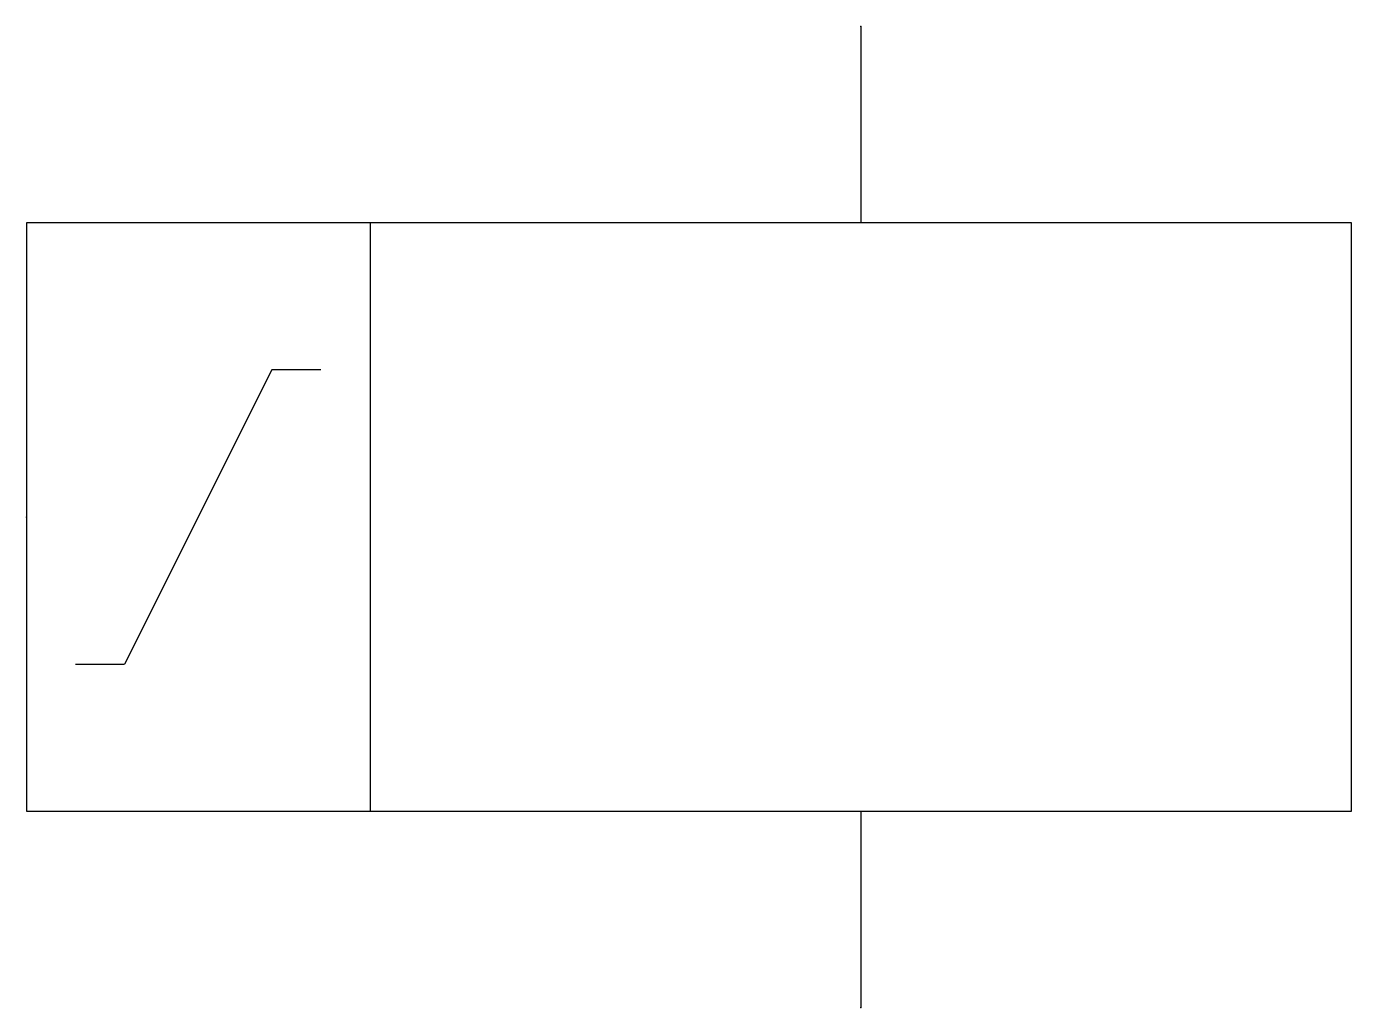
# Model space of a CAD drawing. Header units: millimetres. Extents: x -8.5 to 5, y -5 to 5.
import ezdxf

# ---------------------------------------------------------------- set-up
doc = ezdxf.new("R2010")
doc.units = ezdxf.units.MM
doc.layers.add('A', color=7, linetype='Continuous')
doc.layers.add('C', color=6, linetype='Continuous')

msp = doc.modelspace()

# ---------------------------------------------------------------- linework, layer by layer
at = {"transparency": 33554687}
for p, q in [((0, 5), (0, 3)), ((-5, 3), (-8.5, 3)), ((-8.5, 3), (-8.5, -3)), ((0, 3), (-5, 3)), ((-5, 3), (-5, -3)), ((5, 3), (0, 3)), ((5, -3), (5, 3)), ((-6, 1.5), (-7.5, -1.5)), ((-5.5, 1.5), (-6, 1.5)), ((-8, -1.5), (-7.5, -1.5)), ((-8.5, -3), (-5, -3)), ((-5, -3), (0, -3)), ((0, -3), (5, -3)), ((0, -3), (0, -5))]:
    msp.add_line(p, q, dxfattribs=at)
at = {"layer": 'A', "color": 1, "transparency": 33554687}
msp.add_point((-8.5, 0), dxfattribs=at)
at = {"layer": 'C', "color": 2, "transparency": 33554687}
msp.add_point((0, 5), dxfattribs=at)
at = {"layer": 'C', "color": 1, "transparency": 33554687}
msp.add_point((0, -5), dxfattribs=at)

doc.saveas('drawing.dxf')
